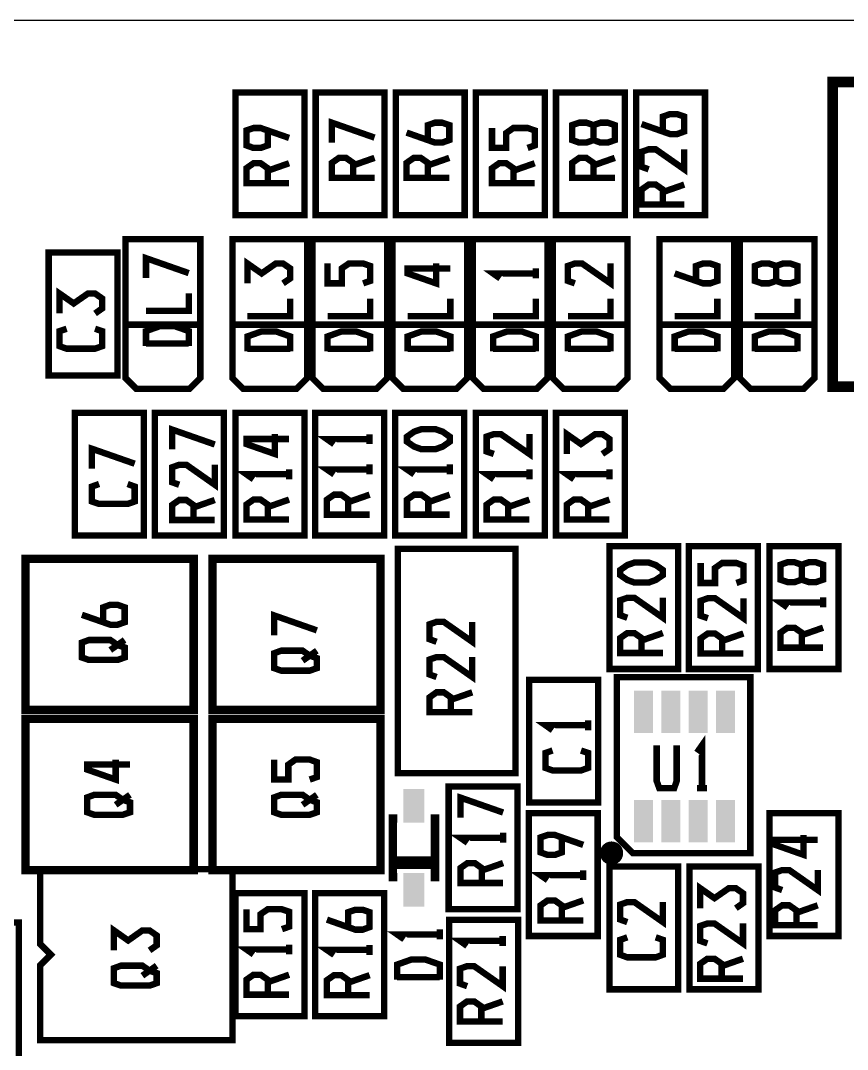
# Model space of a CAD drawing. Extents: x -20.8 to 79.2, y 1.7 to 41.7.
# Drawn here: x 40.6 to 60.27, y 17.26 to 41.74 of the extents above; entities that cross this region are included whole.
import ezdxf

# ---------------------------------------------------------------- set-up
doc = ezdxf.new("R2010")
doc.units = 0
doc.header["$MEASUREMENT"] = 0
doc.layers.get('0').update_dxf_attribs({"linetype": 'CONTINUOUS'})
doc.layers.add('22-313-0_AST', color=7, linetype='CONTINUOUS')

# ---------------------------------------------------------------- blocks, each defined once
blk = doc.blocks.new('RECTANGLE_5')
blk.add_solid([(0.25019, 0.40005), (0.25019, -0.40005), (-0.25019, 0.40005), (-0.25019, -0.40005)])
blk = doc.blocks.new('RECTANGLE_40')
blk.add_solid([(0.22479, 0.50038), (0.22479, -0.50038), (-0.22479, 0.50038), (-0.22479, -0.50038)])

msp = doc.modelspace()

# ---------------------------------------------------------------- linework, layer by layer
at = {"layer": '22-313-0_AST'}
msp.add_line((79.16695160801075, 41.73524286837579), (-20.78204839198925, 41.73524286837579), dxfattribs=at)
for points, const_width in [([(59.91883160801075, 33.02812286837578), (59.91883160801075, 40.27220286837578), (68.66151160801074, 40.27220286837578), (68.66151160801074, 33.02558286837578), (60.01789160801076, 33.02812286837578), (59.91883160801075, 33.02812286837578)], 0.254), ([(47.35345160801074, 37.10482286837578), (47.35345160801074, 40.02582286837578), (45.71515160801076, 40.02582286837578), (45.71515160801076, 37.10482286837578), (47.35345160801074, 37.10482286837578)], 0.1524), ([(49.25845160801074, 37.10482286837578), (49.25845160801074, 40.02582286837578), (47.62015160801074, 40.02582286837578), (47.62015160801074, 37.10482286837578), (49.25845160801074, 37.10482286837578)], 0.1524), ([(51.16345160801075, 37.10482286837578), (51.16345160801075, 40.02582286837578), (49.52515160801075, 40.02582286837578), (49.52515160801075, 37.10482286837578), (51.16345160801075, 37.10482286837578)], 0.1524), ([(53.06845160801075, 37.10482286837578), (53.06845160801075, 40.02582286837578), (51.43015160801075, 40.02582286837578), (51.43015160801075, 37.10482286837578), (53.06845160801075, 37.10482286837578)], 0.1524), ([(54.97345160801075, 37.10482286837578), (54.97345160801075, 40.02582286837578), (53.33515160801075, 40.02582286837578), (53.33515160801075, 37.10482286837578), (54.97345160801075, 37.10482286837578)], 0.1524), ([(56.87845160801075, 37.10482286837578), (56.87845160801075, 40.02582286837578), (55.24015160801075, 40.02582286837578), (55.24015160801075, 37.10482286837578), (56.87845160801075, 37.10482286837578)], 0.1524), ([(49.01969160801075, 38.95140286837578), (48.00369160801075, 39.30700286837578), (48.00369160801075, 38.83202286837578)], 0.1524), ([(55.87769160801075, 39.09618286837578), (55.87769160801075, 39.45178286837578), (56.04787160801075, 39.51020286837578), (56.21551160801074, 39.51020286837578), (56.38569160801076, 39.45178286837578), (56.38569160801076, 39.09618286837578), (56.21551160801074, 39.03522286837578), (56.04787160801075, 39.03522286837578), (55.36969160801075, 39.27398286837578)], 0.1524), ([(46.47969160801075, 39.12158286837578), (46.47969160801075, 38.76598286837578), (46.30951160801075, 38.70502286837579), (46.14187160801075, 38.70502286837579), (45.97169160801076, 38.76598286837578), (45.97169160801076, 39.12158286837578), (46.14187160801075, 39.18000286837578), (46.30951160801075, 39.18000286837578), (46.98769160801075, 38.94378286837578)], 0.1524), ([(50.28969160801076, 38.89298286837578), (50.28969160801076, 39.24858286837578), (50.45987160801074, 39.30700286837578), (50.62751160801075, 39.30700286837578), (50.79769160801075, 39.24858286837578), (50.79769160801075, 38.89298286837578), (50.62751160801075, 38.83202286837578), (50.45987160801074, 38.83202286837578), (49.78169160801075, 39.07078286837578)], 0.1524), ([(52.65951160801075, 38.70502286837579), (52.82969160801075, 38.76598286837578), (52.82969160801075, 39.12158286837578), (52.65951160801075, 39.18000286837578), (52.32169160801075, 39.18000286837578), (52.15151160801075, 39.06062286837578), (52.15151160801075, 38.70502286837579), (51.81369160801076, 38.70502286837579), (51.81369160801076, 39.18000286837578)], 0.1524), ([(54.22669160801075, 39.24858286837578), (54.05651160801075, 39.30700286837578), (53.88887160801075, 39.30700286837578), (53.71869160801076, 39.24858286837578), (53.71869160801076, 38.89298286837578), (53.88887160801075, 38.83202286837578), (54.05651160801075, 38.83202286837578), (54.22669160801075, 38.89298286837578), (54.22669160801075, 39.24858286837578), (54.39687160801074, 39.30700286837578), (54.56451160801075, 39.30700286837578), (54.73469160801075, 39.24858286837578), (54.73469160801075, 38.89298286837578), (54.56451160801075, 38.83202286837578), (54.39687160801074, 38.83202286837578), (54.22669160801075, 38.89298286837578)], 0.1524), ([(56.38569160801076, 38.67200286837578), (56.38569160801076, 38.19702286837578), (55.70751160801075, 38.67200286837578), (55.53987160801074, 38.67200286837578), (55.36969160801075, 38.61358286837578), (55.36969160801075, 38.25798286837578), (55.53987160801074, 38.19702286837578)], 0.1524), ([(48.51169160801075, 37.99382286837578), (48.51169160801075, 38.34942286837578), (48.34151160801075, 38.46880286837578), (48.17387160801074, 38.46880286837578), (48.00369160801075, 38.34942286837578), (48.00369160801075, 37.99382286837578), (49.01969160801075, 37.99382286837578)], 0.1524), ([(48.51169160801075, 38.29100286837578), (49.01969160801075, 38.46880286837578)], 0.1524), ([(50.28969160801076, 37.99382286837578), (50.28969160801076, 38.34942286837578), (50.11951160801075, 38.46880286837578), (49.95187160801075, 38.46880286837578), (49.78169160801075, 38.34942286837578), (49.78169160801075, 37.99382286837578), (50.79769160801075, 37.99382286837578)], 0.1524), ([(50.28969160801076, 38.29100286837578), (50.79769160801075, 38.46880286837578)], 0.1524), ([(54.22669160801075, 37.99382286837578), (54.22669160801075, 38.34942286837578), (54.05651160801075, 38.46880286837578), (53.88887160801075, 38.46880286837578), (53.71869160801076, 38.34942286837578), (53.71869160801076, 37.99382286837578), (54.73469160801075, 37.99382286837578)], 0.1524), ([(54.22669160801075, 38.29100286837578), (54.73469160801075, 38.46880286837578)], 0.1524), ([(46.47969160801075, 37.86682286837578), (46.47969160801075, 38.22242286837578), (46.30951160801075, 38.34180286837578), (46.14187160801075, 38.34180286837578), (45.97169160801076, 38.22242286837578), (45.97169160801076, 37.86682286837578), (46.98769160801075, 37.86682286837578)], 0.1524), ([(46.47969160801075, 38.16400286837578), (46.98769160801075, 38.34180286837578)], 0.1524), ([(52.32169160801075, 37.86682286837578), (52.32169160801075, 38.22242286837578), (52.15151160801075, 38.34180286837578), (51.98387160801074, 38.34180286837578), (51.81369160801076, 38.22242286837578), (51.81369160801076, 37.86682286837578), (52.82969160801075, 37.86682286837578)], 0.1524), ([(52.32169160801075, 38.16400286837578), (52.82969160801075, 38.34180286837578)], 0.1524), ([(55.87769160801075, 37.35882286837578), (55.87769160801075, 37.71442286837578), (55.70751160801075, 37.83380286837578), (55.53987160801074, 37.83380286837578), (55.36969160801075, 37.71442286837578), (55.36969160801075, 37.35882286837578), (56.38569160801076, 37.35882286837578)], 0.1524), ([(55.87769160801075, 37.65600286837578), (56.38569160801076, 37.83380286837578)], 0.1524), ([(44.62295160801075, 32.97732286837578), (43.35295160801076, 32.97732286837578), (43.09895160801075, 33.23132286837578), (43.09895160801075, 36.53332286837578), (44.87695160801074, 36.53332286837578), (44.87695160801074, 33.23132286837578), (44.62295160801075, 32.97732286837578)], 0.1524), ([(47.16295160801074, 32.97732286837578), (45.89295160801075, 32.97732286837578), (45.63895160801076, 33.23132286837578), (45.63895160801076, 36.53332286837578), (47.41695160801075, 36.53332286837578), (47.41695160801075, 33.23132286837578), (47.16295160801074, 32.97732286837578)], 0.1524), ([(49.06795160801074, 32.97732286837578), (47.79795160801075, 32.97732286837578), (47.54395160801076, 33.23132286837578), (47.54395160801076, 36.53332286837578), (49.32195160801075, 36.53332286837578), (49.32195160801075, 33.23132286837578), (49.06795160801074, 32.97732286837578)], 0.1524), ([(50.97295160801075, 32.97732286837578), (49.70295160801075, 32.97732286837578), (49.44895160801076, 33.23132286837578), (49.44895160801076, 36.53332286837578), (51.22695160801075, 36.53332286837578), (51.22695160801075, 33.23132286837578), (50.97295160801075, 32.97732286837578)], 0.1524), ([(52.87795160801075, 32.97732286837578), (51.60795160801075, 32.97732286837578), (51.35395160801076, 33.23132286837578), (51.35395160801076, 36.53332286837578), (53.13195160801075, 36.53332286837578), (53.13195160801075, 33.23132286837578), (52.87795160801075, 32.97732286837578)], 0.1524), ([(54.78295160801075, 32.97732286837578), (53.51295160801075, 32.97732286837578), (53.25895160801075, 33.23132286837578), (53.25895160801075, 36.53332286837578), (55.03695160801075, 36.53332286837578), (55.03695160801075, 33.23132286837578), (54.78295160801075, 32.97732286837578)], 0.1524), ([(57.32295160801075, 32.97732286837578), (56.05295160801074, 32.97732286837578), (55.79895160801075, 33.23132286837578), (55.79895160801075, 36.53332286837578), (57.57695160801075, 36.53332286837578), (57.57695160801075, 33.23132286837578), (57.32295160801075, 32.97732286837578)], 0.1524), ([(59.22795160801076, 32.97732286837578), (57.95795160801075, 32.97732286837578), (57.70395160801075, 33.23132286837578), (57.70395160801075, 36.53332286837578), (59.48195160801075, 36.53332286837578), (59.48195160801075, 33.23132286837578), (59.22795160801076, 32.97732286837578)], 0.1524), ([(42.90845160801075, 33.29482286837578), (42.90845160801075, 36.21582286837578), (41.27015160801075, 36.21582286837578), (41.27015160801075, 33.29482286837578), (42.90845160801075, 33.29482286837578)], 0.1524), ([(44.60009160801076, 35.72814286837578), (43.58409160801075, 36.08374286837579), (43.58409160801075, 35.61130286837578)], 0.1524), ([(46.84291160801075, 35.48430286837578), (47.01309160801075, 35.60114286837578), (47.01309160801075, 35.83990286837578), (46.84291160801075, 35.95674286837578), (46.67273160801075, 35.95674286837578), (46.33491160801074, 35.72052286837578), (45.99709160801075, 35.95674286837578), (45.99709160801075, 35.48430286837578)], 0.1524), ([(48.74791160801075, 35.48430286837578), (48.91809160801076, 35.54272286837578), (48.91809160801076, 35.89832286837579), (48.74791160801075, 35.95674286837578), (48.41009160801076, 35.95674286837578), (48.23991160801074, 35.83990286837578), (48.23991160801074, 35.48430286837578), (47.90209160801075, 35.48430286837578), (47.90209160801075, 35.95674286837578)], 0.1524), ([(50.48273160801075, 35.95674286837578), (50.48273160801075, 35.48430286837578), (49.80709160801075, 35.72052286837578), (49.80709160801075, 35.83990286837578), (50.82309160801076, 35.83990286837578)], 0.1524), ([(54.63309160801076, 35.95674286837578), (54.63309160801076, 35.48430286837578), (53.95491160801075, 35.95674286837578), (53.78473160801076, 35.95674286837578), (53.61709160801075, 35.89832286837579), (53.61709160801075, 35.54272286837578), (53.78473160801076, 35.48430286837578)], 0.1524), ([(56.66509160801075, 35.54272286837578), (56.66509160801075, 35.89832286837579), (56.83273160801076, 35.95674286837578), (57.00291160801075, 35.95674286837578), (57.17309160801075, 35.89832286837579), (57.17309160801075, 35.54272286837578), (57.00291160801075, 35.48430286837578), (56.83273160801076, 35.48430286837578), (56.15709160801076, 35.72052286837578)], 0.1524), ([(58.57009160801076, 35.89832286837579), (58.39991160801075, 35.95674286837578), (58.22973160801075, 35.95674286837578), (58.06209160801075, 35.89832286837579), (58.06209160801075, 35.54272286837578), (58.22973160801075, 35.48430286837578), (58.39991160801075, 35.48430286837578), (58.57009160801076, 35.54272286837578), (58.57009160801076, 35.89832286837579), (58.73773160801076, 35.95674286837578), (58.90791160801075, 35.95674286837578), (59.07809160801075, 35.89832286837579), (59.07809160801075, 35.54272286837578), (58.90791160801075, 35.48430286837578), (58.73773160801076, 35.48430286837578), (58.57009160801076, 35.54272286837578)], 0.1524), ([(52.85509160801075, 35.72052286837578), (51.83909160801075, 35.72052286837578), (52.00673160801075, 35.60114286837578)], 0.1524), ([(52.85509160801075, 35.83990286837578), (52.85509160801075, 35.60114286837578)], 0.1524), ([(42.37251160801075, 34.76802286837578), (42.54269160801076, 34.88740286837578), (42.54269160801076, 35.12362286837578), (42.37251160801075, 35.24300286837578), (42.20487160801075, 35.24300286837578), (41.86451160801075, 35.00678286837578), (41.52669160801075, 35.24300286837578), (41.52669160801075, 34.76802286837578)], 0.1524), ([(44.60009160801076, 35.24554286837579), (44.60009160801076, 34.83152286837579), (43.58409160801075, 34.83152286837579)], 0.1524), ([(47.01309160801075, 35.11854286837578), (47.01309160801075, 34.70452286837578), (45.99709160801075, 34.70452286837578)], 0.1524), ([(48.91809160801076, 35.11854286837578), (48.91809160801076, 34.70452286837578), (47.90209160801075, 34.70452286837578)], 0.1524), ([(50.82309160801076, 35.11854286837578), (50.82309160801076, 34.70452286837578), (49.80709160801075, 34.70452286837578)], 0.1524), ([(52.85509160801075, 35.11854286837578), (52.85509160801075, 34.70452286837578), (51.83909160801075, 34.70452286837578)], 0.1524), ([(54.63309160801076, 35.11854286837578), (54.63309160801076, 34.70452286837578), (53.61709160801075, 34.70452286837578)], 0.1524), ([(57.17309160801075, 35.11854286837578), (57.17309160801075, 34.70452286837578), (56.15709160801076, 34.70452286837578)], 0.1524), ([(59.07809160801075, 35.11854286837578), (59.07809160801075, 34.70452286837578), (58.06209160801075, 34.70452286837578)], 0.1524), ([(44.87695160801074, 34.50132286837578), (43.09895160801075, 34.50132286837578)], 0.1524), ([(44.60009160801076, 33.99332286837578), (44.60009160801076, 34.34892286837578), (44.25973160801075, 34.46830286837578), (43.92191160801075, 34.46830286837578), (43.58409160801075, 34.34892286837578), (43.58409160801075, 33.99332286837578)], 0.1524), ([(47.41695160801075, 34.50132286837578), (45.63895160801076, 34.50132286837578)], 0.1524), ([(49.32195160801075, 34.50132286837578), (47.54395160801076, 34.50132286837578)], 0.1524), ([(51.22695160801075, 34.50132286837578), (49.44895160801076, 34.50132286837578)], 0.1524), ([(53.13195160801075, 34.50132286837578), (51.35395160801076, 34.50132286837578)], 0.1524), ([(55.03695160801075, 34.50132286837578), (53.25895160801075, 34.50132286837578)], 0.1524), ([(57.57695160801075, 34.50132286837578), (55.79895160801075, 34.50132286837578)], 0.1524), ([(59.48195160801075, 34.50132286837578), (57.70395160801075, 34.50132286837578)], 0.1524), ([(42.37251160801075, 34.40480286837578), (42.54269160801076, 34.34638286837578), (42.54269160801076, 33.99078286837578), (42.37251160801075, 33.92982286837578), (41.69687160801075, 33.92982286837578), (41.52669160801075, 33.99078286837578), (41.52669160801075, 34.34638286837578), (41.69687160801075, 34.40480286837578)], 0.1524), ([(47.01309160801075, 33.86632286837578), (47.01309160801075, 34.22192286837578), (46.67273160801075, 34.34130286837578), (46.33491160801074, 34.34130286837578), (45.99709160801075, 34.22192286837578), (45.99709160801075, 33.86632286837578)], 0.1524), ([(48.91809160801076, 33.86632286837578), (48.91809160801076, 34.22192286837578), (48.57773160801075, 34.34130286837578), (48.23991160801074, 34.34130286837578), (47.90209160801075, 34.22192286837578), (47.90209160801075, 33.86632286837578)], 0.1524), ([(50.82309160801076, 33.86632286837578), (50.82309160801076, 34.22192286837578), (50.48273160801075, 34.34130286837578), (50.14491160801074, 34.34130286837578), (49.80709160801075, 34.22192286837578), (49.80709160801075, 33.86632286837578)], 0.1524), ([(52.85509160801075, 33.86632286837578), (52.85509160801075, 34.22192286837578), (52.51473160801075, 34.34130286837578), (52.17691160801076, 34.34130286837578), (51.83909160801075, 34.22192286837578), (51.83909160801075, 33.86632286837578)], 0.1524), ([(54.63309160801076, 33.86632286837578), (54.63309160801076, 34.22192286837578), (54.29273160801075, 34.34130286837578), (53.95491160801075, 34.34130286837578), (53.61709160801075, 34.22192286837578), (53.61709160801075, 33.86632286837578)], 0.1524), ([(57.17309160801075, 33.86632286837578), (57.17309160801075, 34.22192286837578), (56.83273160801076, 34.34130286837578), (56.49491160801075, 34.34130286837578), (56.15709160801076, 34.22192286837578), (56.15709160801076, 33.86632286837578)], 0.1524), ([(59.07809160801075, 33.86632286837578), (59.07809160801075, 34.22192286837578), (58.73773160801076, 34.34130286837578), (58.39991160801075, 34.34130286837578), (58.06209160801075, 34.22192286837578), (58.06209160801075, 33.86632286837578)], 0.1524), ([(44.60009160801076, 34.05174286837578), (43.58409160801075, 34.05174286837578)], 0.1524), ([(47.01309160801075, 33.92474286837578), (45.99709160801075, 33.92474286837578)], 0.1524), ([(48.91809160801076, 33.92474286837578), (47.90209160801075, 33.92474286837578)], 0.1524), ([(50.82309160801076, 33.92474286837578), (49.80709160801075, 33.92474286837578)], 0.1524), ([(52.85509160801075, 33.92474286837578), (51.83909160801075, 33.92474286837578)], 0.1524), ([(54.63309160801076, 33.92474286837578), (53.61709160801075, 33.92474286837578)], 0.1524), ([(57.17309160801075, 33.92474286837578), (56.15709160801076, 33.92474286837578)], 0.1524), ([(59.07809160801075, 33.92474286837578), (58.06209160801075, 33.92474286837578)], 0.1524), ([(41.89245160801075, 32.40582286837578), (41.89245160801075, 29.48482286837578), (43.53075160801075, 29.48482286837578), (43.53075160801075, 32.40582286837578), (41.89245160801075, 32.40582286837578)], 0.1524), ([(43.79745160801075, 32.40582286837578), (43.79745160801075, 29.48482286837578), (45.43575160801075, 29.48482286837578), (45.43575160801075, 32.40582286837578), (43.79745160801075, 32.40582286837578)], 0.1524), ([(47.35345160801074, 29.48482286837578), (47.35345160801074, 32.40582286837578), (45.71515160801076, 32.40582286837578), (45.71515160801076, 29.48482286837578), (47.35345160801074, 29.48482286837578)], 0.1524), ([(47.60745160801075, 32.40582286837578), (47.60745160801075, 29.48482286837578), (49.24575160801075, 29.48482286837578), (49.24575160801075, 32.40582286837578), (47.60745160801075, 32.40582286837578)], 0.1524), ([(49.51245160801075, 32.40582286837578), (49.51245160801075, 29.48482286837578), (51.15075160801075, 29.48482286837578), (51.15075160801075, 32.40582286837578), (49.51245160801075, 32.40582286837578)], 0.1524), ([(53.06845160801075, 29.48482286837578), (53.06845160801075, 32.40582286837578), (51.43015160801075, 32.40582286837578), (51.43015160801075, 29.48482286837578), (53.06845160801075, 29.48482286837578)], 0.1524), ([(54.97345160801075, 29.48482286837578), (54.97345160801075, 32.40582286837578), (53.33515160801075, 32.40582286837578), (53.33515160801075, 29.48482286837578), (54.97345160801075, 29.48482286837578)], 0.1524), ([(45.21985160801076, 31.65144286837578), (44.20385160801075, 32.00704286837578), (44.20385160801075, 31.53206286837579)], 0.1524), ([(50.80785160801075, 31.71748286837578), (50.64021160801074, 31.60064286837578), (50.47003160801076, 31.53968286837578), (50.13221160801075, 31.53968286837578), (49.96203160801076, 31.60064286837578), (49.79185160801075, 31.71748286837578), (49.79185160801075, 31.83686286837579), (49.96203160801076, 31.95624286837578), (50.13221160801075, 32.01466286837578), (50.47003160801076, 32.01466286837578), (50.64021160801074, 31.95624286837578), (50.80785160801075, 31.83686286837579), (50.80785160801075, 31.71748286837578)], 0.1524), ([(46.64987160801074, 31.89782286837578), (46.64987160801074, 31.42538286837578), (45.97169160801076, 31.66160286837578), (45.97169160801076, 31.78098286837578), (46.98769160801075, 31.78098286837578)], 0.1524), ([(48.90285160801075, 31.77844286837578), (47.88685160801074, 31.77844286837578), (48.05703160801076, 31.65906286837578)], 0.1524), ([(48.90285160801075, 31.89528286837578), (48.90285160801075, 31.65906286837578)], 0.1524), ([(52.70269160801075, 31.89782286837578), (52.70269160801075, 31.42538286837578), (52.02451160801076, 31.89782286837578), (51.85687160801075, 31.89782286837578), (51.68669160801075, 31.83940286837578), (51.68669160801075, 31.48380286837578), (51.85687160801075, 31.42538286837578)], 0.1524), ([(54.43751160801075, 31.42538286837578), (54.60769160801075, 31.54222286837578), (54.60769160801075, 31.78098286837578), (54.43751160801075, 31.89782286837578), (54.26987160801075, 31.89782286837578), (53.92951160801074, 31.66160286837578), (53.59169160801075, 31.89782286837578), (53.59169160801075, 31.42538286837578)], 0.1524), ([(43.31485160801076, 31.19424286837578), (42.29885160801075, 31.54984286837578), (42.29885160801075, 31.07486286837579)], 0.1524), ([(45.21985160801076, 31.16884286837578), (45.21985160801076, 30.69386286837578), (44.54421160801074, 31.16884286837578), (44.37403160801075, 31.16884286837578), (44.20385160801075, 31.10788286837578), (44.20385160801075, 30.75228286837578), (44.37403160801075, 30.69386286837578)], 0.1524), ([(46.98769160801075, 31.05962286837578), (46.98769160801075, 30.82340286837578)], 0.1524), ([(48.90285160801075, 31.05708286837578), (47.88685160801074, 31.05708286837578), (48.05703160801076, 30.94024286837578)], 0.1524), ([(48.90285160801075, 31.17646286837578), (48.90285160801075, 30.94024286837578)], 0.1524), ([(50.80785160801075, 31.05708286837578), (49.79185160801075, 31.05708286837578), (49.96203160801076, 30.94024286837578)], 0.1524), ([(50.80785160801075, 31.17646286837578), (50.80785160801075, 30.94024286837578)], 0.1524), ([(52.70269160801075, 31.05962286837578), (52.70269160801075, 30.82340286837578)], 0.1524), ([(54.60769160801075, 31.05962286837578), (54.60769160801075, 30.82340286837578)], 0.1524), ([(46.98769160801075, 30.94278286837578), (45.97169160801076, 30.94278286837578), (46.14187160801075, 30.82340286837578)], 0.1524), ([(52.70269160801075, 30.94278286837578), (51.68669160801075, 30.94278286837578), (51.85687160801075, 30.82340286837578)], 0.1524), ([(54.60769160801075, 30.94278286837578), (53.59169160801075, 30.94278286837578), (53.76187160801075, 30.82340286837578)], 0.1524), ([(43.14721160801075, 30.71164286837578), (43.31485160801076, 30.65068286837578), (43.31485160801076, 30.29508286837578), (43.14721160801075, 30.23666286837578), (42.46903160801075, 30.23666286837578), (42.29885160801075, 30.29508286837578), (42.29885160801075, 30.65068286837578), (42.46903160801075, 30.71164286837578)], 0.1524), ([(44.71185160801075, 29.85566286837578), (44.71185160801075, 30.21126286837578), (44.54421160801074, 30.33064286837578), (44.37403160801075, 30.33064286837578), (44.20385160801075, 30.21126286837578), (44.20385160801075, 29.85566286837578), (45.21985160801076, 29.85566286837578)], 0.1524), ([(44.71185160801075, 30.15284286837578), (45.21985160801076, 30.33064286837578)], 0.1524), ([(46.47969160801075, 29.86582286837578), (46.47969160801075, 30.22142286837578), (46.30951160801075, 30.34080286837578), (46.14187160801075, 30.34080286837578), (45.97169160801076, 30.22142286837578), (45.97169160801076, 29.86582286837578), (46.98769160801075, 29.86582286837578)], 0.1524), ([(46.47969160801075, 30.16300286837578), (46.98769160801075, 30.34080286837578)], 0.1524), ([(48.39485160801075, 29.98266286837578), (48.39485160801075, 30.33826286837579), (48.22721160801075, 30.45764286837578), (48.05703160801076, 30.45764286837578), (47.88685160801074, 30.33826286837579), (47.88685160801074, 29.98266286837578), (48.90285160801075, 29.98266286837578)], 0.1524), ([(48.39485160801075, 30.27984286837578), (48.90285160801075, 30.45764286837578)], 0.1524), ([(50.29985160801075, 29.98266286837578), (50.29985160801075, 30.33826286837579), (50.13221160801075, 30.45764286837578), (49.96203160801076, 30.45764286837578), (49.79185160801075, 30.33826286837579), (49.79185160801075, 29.98266286837578), (50.80785160801075, 29.98266286837578)], 0.1524), ([(50.29985160801075, 30.27984286837578), (50.80785160801075, 30.45764286837578)], 0.1524), ([(52.19469160801076, 29.86582286837578), (52.19469160801076, 30.22142286837578), (52.02451160801076, 30.34080286837578), (51.85687160801075, 30.34080286837578), (51.68669160801075, 30.22142286837578), (51.68669160801075, 29.86582286837578), (52.70269160801075, 29.86582286837578)], 0.1524), ([(52.19469160801076, 30.16300286837578), (52.70269160801075, 30.34080286837578)], 0.1524), ([(54.09969160801076, 29.86582286837578), (54.09969160801076, 30.22142286837578), (53.92951160801074, 30.34080286837578), (53.76187160801075, 30.34080286837578), (53.59169160801075, 30.22142286837578), (53.59169160801075, 29.86582286837578), (54.60769160801075, 29.86582286837578)], 0.1524), ([(54.09969160801076, 30.16300286837578), (54.60769160801075, 30.34080286837578)], 0.1524), ([(49.57595160801075, 29.16732286837578), (49.57595160801075, 23.83332286837578), (52.36995160801075, 23.83332286837578), (52.36995160801075, 29.16732286837578), (49.57595160801075, 29.16732286837578)], 0.1524), ([(56.24345160801074, 26.30982286837578), (56.24345160801074, 29.23082286837578), (54.60515160801076, 29.23082286837578), (54.60515160801076, 26.30982286837578), (56.24345160801074, 26.30982286837578)], 0.1524), ([(56.49745160801075, 29.23082286837578), (56.49745160801075, 26.30982286837578), (58.13575160801075, 26.30982286837578), (58.13575160801075, 29.23082286837578), (56.49745160801075, 29.23082286837578)], 0.1524), ([(60.05345160801075, 26.30982286837578), (60.05345160801075, 29.23082286837578), (58.41515160801075, 29.23082286837578), (58.41515160801075, 26.30982286837578), (60.05345160801075, 26.30982286837578)], 0.1524), ([(44.71693160801075, 25.33700286837578), (40.71897160801075, 25.33700286837578), (40.71897160801075, 28.93364286837578), (44.71693160801075, 28.93364286837578), (44.71693160801075, 25.33700286837578)], 0.20066), ([(49.16193160801076, 25.33700286837578), (45.16397160801074, 25.33700286837578), (45.16397160801074, 28.93364286837578), (49.16193160801076, 28.93364286837578), (49.16193160801076, 25.33700286837578)], 0.20066), ([(55.87769160801075, 28.54502286837578), (55.70751160801075, 28.42818286837578), (55.53987160801074, 28.36722286837578), (55.19951160801075, 28.36722286837578), (55.03187160801075, 28.42818286837578), (54.86169160801076, 28.54502286837578), (54.86169160801076, 28.66440286837578), (55.03187160801075, 28.78378286837578), (55.19951160801075, 28.84220286837578), (55.53987160801074, 28.84220286837578), (55.70751160801075, 28.78378286837578), (55.87769160801075, 28.66440286837578), (55.87769160801075, 28.54502286837578)], 0.1524), ([(57.62521160801074, 28.35706286837578), (57.79285160801075, 28.41548286837578), (57.79285160801075, 28.77108286837578), (57.62521160801074, 28.83204286837578), (57.28485160801075, 28.83204286837578), (57.11721160801075, 28.71266286837578), (57.11721160801075, 28.35706286837578), (56.77685160801074, 28.35706286837578), (56.77685160801074, 28.83204286837578)], 0.1524), ([(59.17969160801076, 28.79140286837578), (59.00951160801075, 28.84982286837578), (58.84187160801075, 28.84982286837578), (58.67169160801075, 28.79140286837578), (58.67169160801075, 28.43580286837578), (58.84187160801075, 28.37738286837578), (59.00951160801075, 28.37738286837578), (59.17969160801076, 28.43580286837578), (59.17969160801076, 28.79140286837578), (59.34987160801074, 28.84982286837578), (59.51751160801075, 28.84982286837578), (59.68769160801075, 28.79140286837578), (59.68769160801075, 28.43580286837578), (59.51751160801075, 28.37738286837578), (59.34987160801074, 28.37738286837578), (59.17969160801076, 28.43580286837578)], 0.1524), ([(42.56809160801075, 27.42234286837578), (42.56809160801075, 27.77794286837578), (42.73573160801075, 27.83890286837578), (42.90591160801075, 27.83890286837578), (43.07609160801075, 27.77794286837578), (43.07609160801075, 27.42234286837578), (42.90591160801075, 27.36392286837578), (42.73573160801075, 27.36392286837578), (42.06009160801075, 27.60014286837578)], 0.1524), ([(55.87769160801075, 28.00400286837578), (55.87769160801075, 27.52902286837578), (55.19951160801075, 28.00400286837578), (55.03187160801075, 28.00400286837578), (54.86169160801076, 27.94558286837578), (54.86169160801076, 27.58998286837578), (55.03187160801075, 27.52902286837578)], 0.1524), ([(57.79285160801075, 27.99384286837578), (57.79285160801075, 27.51886286837578), (57.11721160801075, 27.99384286837578), (56.94703160801076, 27.99384286837578), (56.77685160801074, 27.93288286837578), (56.77685160801074, 27.57728286837578), (56.94703160801076, 27.51886286837578)], 0.1524), ([(59.68769160801075, 27.89478286837578), (58.67169160801075, 27.89478286837578), (58.84187160801075, 27.77540286837578)], 0.1524), ([(59.68769160801075, 28.01162286837578), (59.68769160801075, 27.77540286837578)], 0.1524), ([(47.64809160801076, 27.22930286837578), (46.63209160801075, 27.58490286837578), (46.63209160801075, 27.10992286837578)], 0.1524), ([(51.34379160801075, 27.43250286837578), (51.34379160801075, 26.95752286837578), (50.66561160801075, 27.43250286837578), (50.49543160801076, 27.43250286837578), (50.32779160801076, 27.37408286837578), (50.32779160801076, 27.01848286837578), (50.49543160801076, 26.95752286837578)], 0.1524), ([(55.36969160801075, 26.69082286837578), (55.36969160801075, 27.04642286837578), (55.19951160801075, 27.16580286837578), (55.03187160801075, 27.16580286837578), (54.86169160801076, 27.04642286837578), (54.86169160801076, 26.69082286837578), (55.87769160801075, 26.69082286837578)], 0.1524), ([(55.36969160801075, 26.98800286837578), (55.87769160801075, 27.16580286837578)], 0.1524), ([(57.28485160801075, 26.68066286837578), (57.28485160801075, 27.03626286837578), (57.11721160801075, 27.15564286837578), (56.94703160801076, 27.15564286837578), (56.77685160801074, 27.03626286837578), (56.77685160801074, 26.68066286837578), (57.79285160801075, 26.68066286837578)], 0.1524), ([(57.28485160801075, 26.97784286837578), (57.79285160801075, 27.15564286837578)], 0.1524), ([(59.17969160801076, 26.81782286837578), (59.17969160801076, 27.17342286837578), (59.00951160801075, 27.29280286837578), (58.84187160801075, 27.29280286837578), (58.67169160801075, 27.17342286837578), (58.67169160801075, 26.81782286837578), (59.68769160801075, 26.81782286837578)], 0.1524), ([(59.17969160801076, 27.11500286837578), (59.68769160801075, 27.29280286837578)], 0.1524), ([(42.90591160801075, 26.52572286837578), (43.07609160801075, 26.58414286837578), (43.07609160801075, 26.82290286837578), (42.90591160801075, 26.88132286837578), (42.73573160801075, 27.00070286837578), (42.22773160801076, 27.00070286837578), (42.06009160801075, 26.93974286837578), (42.06009160801075, 26.58414286837578), (42.22773160801076, 26.52572286837578), (42.90591160801075, 26.52572286837578)], 0.1524), ([(42.73573160801075, 26.76194286837578), (43.07609160801075, 27.00070286837578)], 0.1524), ([(47.47791160801074, 26.27172286837578), (47.64809160801076, 26.33014286837578), (47.64809160801076, 26.56890286837578), (47.47791160801074, 26.62732286837578), (47.30773160801076, 26.74670286837578), (46.79973160801076, 26.74670286837578), (46.63209160801075, 26.68574286837578), (46.63209160801075, 26.33014286837578), (46.79973160801076, 26.27172286837578), (47.47791160801074, 26.27172286837578)], 0.1524), ([(47.30773160801076, 26.50794286837578), (47.64809160801076, 26.74670286837578)], 0.1524), ([(51.34379160801075, 26.59430286837578), (51.34379160801075, 26.11932286837578), (50.66561160801075, 26.59430286837578), (50.49543160801076, 26.59430286837578), (50.32779160801076, 26.53588286837578), (50.32779160801076, 26.18028286837578), (50.49543160801076, 26.11932286837578)], 0.1524), ([(55.16395160801075, 21.92832286837578), (57.95795160801075, 21.92832286837578), (57.95795160801075, 26.11932286837578), (54.78295160801075, 26.11932286837578), (54.78295160801075, 22.30932286837578), (55.16395160801075, 21.92832286837578)], 0.1524), ([(54.33845160801076, 23.13482286837578), (54.33845160801076, 26.05582286837578), (52.70015160801076, 26.05582286837578), (52.70015160801076, 23.13482286837578), (54.33845160801076, 23.13482286837578)], 0.1524), ([(50.83579160801075, 25.28112286837578), (50.83579160801075, 25.63672286837578), (50.66561160801075, 25.75610286837578), (50.49543160801076, 25.75610286837578), (50.32779160801076, 25.63672286837578), (50.32779160801076, 25.28112286837578), (51.34379160801075, 25.28112286837578)], 0.1524), ([(50.83579160801075, 25.57830286837578), (51.34379160801075, 25.75610286837578)], 0.1524), ([(44.71693160801075, 21.52700286837578), (40.71897160801075, 21.52700286837578), (40.71897160801075, 25.12364286837578), (44.71693160801075, 25.12364286837578), (44.71693160801075, 21.52700286837578)], 0.20066), ([(49.16193160801076, 21.52700286837578), (45.16397160801074, 21.52700286837578), (45.16397160801074, 25.12364286837578), (49.16193160801076, 25.12364286837578), (49.16193160801076, 21.52700286837578)], 0.20066), ([(54.09969160801076, 24.97378286837578), (53.08369160801075, 24.97378286837578), (53.25387160801074, 24.85440286837578)], 0.1524), ([(54.09969160801076, 25.09062286837578), (54.09969160801076, 24.85440286837578)], 0.1524), ([(56.80733160801076, 23.47772286837578), (56.80733160801076, 24.49372286837578), (56.68795160801075, 24.32354286837578)], 0.1524), ([(56.20535160801074, 24.49372286837578), (56.20535160801074, 23.64536286837578), (56.14693160801076, 23.47772286837578), (55.79133160801075, 23.47772286837578), (55.73037160801074, 23.64536286837578), (55.73037160801074, 24.49372286837578)], 0.1524), ([(42.86273160801075, 24.15590286837578), (42.86273160801075, 23.68092286837578), (42.18709160801075, 23.91714286837578), (42.18709160801075, 24.03652286837578), (43.20309160801075, 24.03652286837578)], 0.1524), ([(47.47791160801074, 23.68092286837578), (47.64809160801076, 23.73934286837578), (47.64809160801076, 24.09494286837578), (47.47791160801074, 24.15590286837578), (47.14009160801075, 24.15590286837578), (46.96991160801075, 24.03652286837578), (46.96991160801075, 23.68092286837578), (46.63209160801075, 23.68092286837578), (46.63209160801075, 24.15590286837578)], 0.1524), ([(53.92951160801074, 24.37180286837578), (54.09969160801076, 24.31338286837578), (54.09969160801076, 23.95778286837578), (53.92951160801074, 23.89682286837578), (53.25387160801074, 23.89682286837578), (53.08369160801075, 23.95778286837578), (53.08369160801075, 24.31338286837578), (53.25387160801074, 24.37180286837578)], 0.1524), ([(50.78245160801075, 23.51582286837578), (50.78245160801075, 20.59482286837578), (52.42075160801075, 20.59482286837578), (52.42075160801075, 23.51582286837578), (50.78245160801075, 23.51582286837578)], 0.1524), ([(56.92417160801075, 23.47772286837578), (56.68795160801075, 23.47772286837578)], 0.1524), ([(43.03291160801075, 22.84272286837578), (43.20309160801075, 22.90114286837578), (43.20309160801075, 23.13990286837578), (43.03291160801075, 23.19832286837578), (42.86273160801075, 23.31770286837578), (42.35473160801075, 23.31770286837578), (42.18709160801075, 23.25674286837578), (42.18709160801075, 22.90114286837578), (42.35473160801075, 22.84272286837578), (43.03291160801075, 22.84272286837578)], 0.1524), ([(42.86273160801075, 23.07894286837578), (43.20309160801075, 23.31770286837578)], 0.1524), ([(47.47791160801074, 22.84272286837578), (47.64809160801076, 22.90114286837578), (47.64809160801076, 23.13990286837578), (47.47791160801074, 23.19832286837578), (47.30773160801076, 23.31770286837578), (46.79973160801076, 23.31770286837578), (46.63209160801075, 23.25674286837578), (46.63209160801075, 22.90114286837578), (46.79973160801076, 22.84272286837578), (47.47791160801074, 22.84272286837578)], 0.1524), ([(47.30773160801076, 23.07894286837578), (47.64809160801076, 23.31770286837578)], 0.1524), ([(52.07785160801075, 22.89606286837578), (51.06185160801076, 23.25166286837578), (51.06185160801076, 22.77668286837578)], 0.1524), ([(49.55817160801075, 21.35682286837578), (49.45657160801075, 21.35682286837578), (49.45657160801075, 22.75382286837578), (49.55817160801075, 22.75382286837578)], 0.20066), ([(50.35573160801076, 22.75382286837578), (50.45733160801076, 22.75382286837578), (50.45733160801076, 21.35682286837578), (50.35573160801076, 21.35682286837578)], 0.20066), ([(52.68745160801075, 22.88082286837578), (52.68745160801075, 19.95982286837578), (54.32575160801075, 19.95982286837578), (54.32575160801075, 22.88082286837578), (52.68745160801075, 22.88082286837578)], 0.1524), ([(60.05345160801075, 19.95982286837578), (60.05345160801075, 22.88082286837578), (58.41515160801075, 22.88082286837578), (58.41515160801075, 19.95982286837578), (60.05345160801075, 19.95982286837578)], 0.1524), ([(52.07785160801075, 22.29408286837578), (51.06185160801076, 22.29408286837578), (51.23203160801076, 22.17724286837578)], 0.1524), ([(52.07785160801075, 22.41346286837578), (52.07785160801075, 22.17724286837578)], 0.1524), ([(53.47485160801075, 22.30424286837578), (53.47485160801075, 21.94864286837578), (53.30721160801075, 21.88768286837578), (53.13703160801076, 21.88768286837578), (52.96685160801076, 21.94864286837578), (52.96685160801076, 22.30424286837578), (53.13703160801076, 22.36266286837578), (53.30721160801075, 22.36266286837578), (53.98285160801075, 22.12644286837578)], 0.1524), ([(59.22287160801075, 22.36520286837578), (59.22287160801075, 21.89022286837578), (58.54469160801075, 22.12898286837578), (58.54469160801075, 22.24582286837578), (59.56069160801076, 22.24582286837578)], 0.1524), ([(54.85153160801076, 21.96896286837578), (54.46037160801075, 21.96896286837578)], 0.1524), ([(54.55689160801076, 22.10358286837578), (54.55689160801076, 21.75560286837578)], 0.1524), ([(54.74993160801075, 22.10612286837578), (54.56197160801075, 22.10612286837578)], 0.1524), ([(54.69405160801075, 22.12644286837578), (54.69405160801075, 21.73528286837578)], 0.1524), ([(54.83121160801075, 22.02484286837578), (54.83121160801075, 21.83688286837578)], 0.1524), ([(49.45657160801075, 21.65654286837578), (49.45657160801075, 21.75560286837578), (50.45733160801076, 21.75560286837578), (50.45733160801076, 21.65654286837578), (49.45657160801075, 21.65654286837578)], 0.20066), ([(54.82867160801075, 21.83180286837578), (54.48069160801076, 21.83180286837578)], 0.1524), ([(45.63895160801076, 17.48332286837578), (41.06695160801075, 17.48332286837578), (41.06695160801075, 19.26132286837578), (41.32095160801075, 19.51532286837578), (41.06695160801075, 19.76932286837578), (41.06695160801075, 21.54732286837578), (45.63895160801076, 21.54732286837578), (45.63895160801076, 17.48332286837578)], 0.1524), ([(51.56985160801075, 21.21966286837578), (51.56985160801075, 21.57526286837578), (51.40221160801075, 21.69464286837578), (51.23203160801076, 21.69464286837578), (51.06185160801076, 21.57526286837578), (51.06185160801076, 21.21966286837578), (52.07785160801075, 21.21966286837578)], 0.1524), ([(51.56985160801075, 21.51684286837578), (52.07785160801075, 21.69464286837578)], 0.1524), ([(53.98285160801075, 21.52446286837578), (53.98285160801075, 21.28824286837578)], 0.1524), ([(56.24345160801074, 18.68982286837578), (56.24345160801074, 21.61082286837578), (54.60515160801076, 21.61082286837578), (54.60515160801076, 18.68982286837578), (56.24345160801074, 18.68982286837578)], 0.1524), ([(58.14845160801075, 18.68982286837578), (58.14845160801075, 21.61082286837578), (56.51015160801074, 21.61082286837578), (56.51015160801074, 18.68982286837578), (58.14845160801075, 18.68982286837578)], 0.1524), ([(59.56069160801076, 21.52700286837578), (59.56069160801076, 21.05202286837578), (58.88251160801074, 21.52700286837578), (58.71487160801074, 21.52700286837578), (58.54469160801075, 21.46858286837578), (58.54469160801075, 21.11298286837578), (58.71487160801074, 21.05202286837578)], 0.1524), ([(53.98285160801075, 21.40508286837578), (52.96685160801076, 21.40508286837578), (53.13703160801076, 21.28824286837578)], 0.1524), ([(47.35345160801074, 18.05482286837578), (47.35345160801074, 20.97582286837578), (45.71515160801076, 20.97582286837578), (45.71515160801076, 18.05482286837578), (47.35345160801074, 18.05482286837578)], 0.1524), ([(47.60745160801075, 20.97582286837578), (47.60745160801075, 18.05482286837578), (49.24575160801075, 18.05482286837578), (49.24575160801075, 20.97582286837578), (47.60745160801075, 20.97582286837578)], 0.1524), ([(57.61251160801075, 20.62022286837578), (57.78269160801075, 20.73960286837578), (57.78269160801075, 20.97582286837578), (57.61251160801075, 21.09520286837578), (57.44487160801074, 21.09520286837578), (57.10451160801075, 20.85898286837578), (56.76669160801076, 21.09520286837578), (56.76669160801076, 20.62022286837578)], 0.1524), ([(53.47485160801075, 20.33066286837578), (53.47485160801075, 20.68626286837578), (53.30721160801075, 20.80564286837578), (53.13703160801076, 20.80564286837578), (52.96685160801076, 20.68626286837578), (52.96685160801076, 20.33066286837578), (53.98285160801075, 20.33066286837578)], 0.1524), ([(53.47485160801075, 20.62784286837578), (53.98285160801075, 20.80564286837578)], 0.1524), ([(55.87769160801075, 20.76500286837578), (55.87769160801075, 20.29002286837578), (55.19951160801075, 20.76500286837578), (55.03187160801075, 20.76500286837578), (54.86169160801076, 20.70658286837578), (54.86169160801076, 20.35098286837578), (55.03187160801075, 20.29002286837578)], 0.1524), ([(46.81751160801075, 20.12238286837578), (46.98769160801075, 20.18080286837578), (46.98769160801075, 20.53640286837578), (46.81751160801075, 20.59482286837578), (46.47969160801075, 20.59482286837578), (46.30951160801075, 20.47798286837578), (46.30951160801075, 20.12238286837578), (45.97169160801076, 20.12238286837578), (45.97169160801076, 20.59482286837578)], 0.1524), ([(48.39485160801075, 20.17064286837578), (48.39485160801075, 20.52624286837578), (48.56503160801076, 20.58466286837578), (48.73521160801074, 20.58466286837578), (48.90285160801075, 20.52624286837578), (48.90285160801075, 20.17064286837578), (48.73521160801074, 20.10968286837578), (48.56503160801076, 20.10968286837578), (47.88685160801074, 20.34844286837578)], 0.1524), ([(59.05269160801075, 20.21382286837578), (59.05269160801075, 20.56942286837578), (58.88251160801074, 20.68880286837578), (58.71487160801074, 20.68880286837578), (58.54469160801075, 20.56942286837578), (58.54469160801075, 20.21382286837578), (59.56069160801076, 20.21382286837578)], 0.1524), ([(59.05269160801075, 20.51100286837578), (59.56069160801076, 20.68880286837578)], 0.1524), ([(40.55895160801075, 16.21332286837578), (35.98695160801075, 16.21332286837578), (35.98695160801075, 17.99132286837578), (36.24095160801075, 18.24532286837578), (35.98695160801075, 18.49932286837578), (35.98695160801075, 20.27732286837578), (40.55895160801075, 20.27732286837578), (40.55895160801075, 16.21332286837578)], 0.1524), ([(52.43345160801076, 17.41982286837578), (52.43345160801076, 20.34082286837578), (50.79515160801076, 20.34082286837578), (50.79515160801076, 17.41982286837578), (52.43345160801076, 17.41982286837578)], 0.1524), ([(57.78269160801075, 20.25700286837578), (57.78269160801075, 19.78202286837578), (57.10451160801075, 20.25700286837578), (56.93687160801075, 20.25700286837578), (56.76669160801076, 20.19858286837578), (56.76669160801076, 19.84298286837578), (56.93687160801075, 19.78202286837578)], 0.1524), ([(43.66791160801075, 19.61692286837578), (43.83809160801076, 19.73630286837578), (43.83809160801076, 19.97252286837578), (43.66791160801075, 20.09190286837578), (43.49773160801075, 20.09190286837578), (43.15991160801074, 19.85314286837578), (42.82209160801075, 20.09190286837578), (42.82209160801075, 19.61692286837578)], 0.1524), ([(50.57163160801076, 19.99792286837578), (49.55563160801076, 19.99792286837578), (49.72327160801075, 19.88108286837578)], 0.1524), ([(50.57163160801076, 20.11730286837578), (50.57163160801076, 19.88108286837578)], 0.1524), ([(46.98769160801075, 19.75662286837578), (46.98769160801075, 19.52040286837578)], 0.1524), ([(52.06769160801075, 19.84298286837578), (51.05169160801076, 19.84298286837578), (51.22187160801074, 19.72360286837578)], 0.1524), ([(52.06769160801075, 19.95982286837578), (52.06769160801075, 19.72360286837578)], 0.1524), ([(55.70751160801075, 19.92680286837578), (55.87769160801075, 19.86838286837578), (55.87769160801075, 19.51278286837578), (55.70751160801075, 19.45182286837578), (55.03187160801075, 19.45182286837578), (54.86169160801076, 19.51278286837578), (54.86169160801076, 19.86838286837578), (55.03187160801075, 19.92680286837578)], 0.1524), ([(46.98769160801075, 19.63978286837578), (45.97169160801076, 19.63978286837578), (46.14187160801075, 19.52040286837578)], 0.1524), ([(48.90285160801075, 19.62708286837578), (47.88685160801074, 19.62708286837578), (48.05703160801076, 19.51024286837578)], 0.1524), ([(48.90285160801075, 19.74646286837578), (48.90285160801075, 19.51024286837578)], 0.1524), ([(50.57163160801076, 18.92350286837578), (50.57163160801076, 19.27910286837578), (50.23127160801074, 19.39848286837578), (49.89345160801075, 19.39848286837578), (49.55563160801076, 19.27910286837578), (49.55563160801076, 18.92350286837578)], 0.1524), ([(57.27469160801076, 18.94382286837578), (57.27469160801076, 19.29942286837578), (57.10451160801075, 19.41880286837578), (56.93687160801075, 19.41880286837578), (56.76669160801076, 19.29942286837578), (56.76669160801076, 18.94382286837578), (57.78269160801075, 18.94382286837578)], 0.1524), ([(57.27469160801076, 19.24100286837578), (57.78269160801075, 19.41880286837578)], 0.1524), ([(43.66791160801075, 18.77872286837578), (43.83809160801076, 18.83714286837578), (43.83809160801076, 19.07590286837578), (43.66791160801075, 19.13432286837578), (43.49773160801075, 19.25370286837578), (42.98973160801076, 19.25370286837578), (42.82209160801075, 19.19274286837578), (42.82209160801075, 18.83714286837578), (42.98973160801076, 18.77872286837578), (43.66791160801075, 18.77872286837578)], 0.1524), ([(43.49773160801075, 19.01494286837578), (43.83809160801076, 19.25370286837578)], 0.1524), ([(46.47969160801075, 18.56282286837578), (46.47969160801075, 18.91842286837578), (46.30951160801075, 19.03780286837578), (46.14187160801075, 19.03780286837578), (45.97169160801076, 18.91842286837578), (45.97169160801076, 18.56282286837578), (46.98769160801075, 18.56282286837578)], 0.1524), ([(46.47969160801075, 18.86000286837578), (46.98769160801075, 19.03780286837578)], 0.1524), ([(48.39485160801075, 18.55266286837578), (48.39485160801075, 18.90826286837578), (48.22721160801075, 19.02764286837578), (48.05703160801076, 19.02764286837578), (47.88685160801074, 18.90826286837578), (47.88685160801074, 18.55266286837578), (48.90285160801075, 18.55266286837578)], 0.1524), ([(48.39485160801075, 18.84984286837578), (48.90285160801075, 19.02764286837578)], 0.1524), ([(52.06769160801075, 19.24100286837578), (52.06769160801075, 18.76602286837578), (51.38951160801075, 19.24100286837578), (51.22187160801074, 19.24100286837578), (51.05169160801076, 19.18258286837578), (51.05169160801076, 18.82698286837578), (51.22187160801074, 18.76602286837578)], 0.1524), ([(50.57163160801076, 18.98192286837578), (49.55563160801076, 18.98192286837578)], 0.1524), ([(51.55969160801075, 17.92782286837578), (51.55969160801075, 18.28342286837578), (51.38951160801075, 18.40280286837578), (51.22187160801074, 18.40280286837578), (51.05169160801076, 18.28342286837578), (51.05169160801076, 17.92782286837578), (52.06769160801075, 17.92782286837578)], 0.1524), ([(51.55969160801075, 18.22500286837578), (52.06769160801075, 18.40280286837578)], 0.1524)]:
    msp.add_lwpolyline(points, dxfattribs=dict(at, const_width=const_width))
at = {"layer": '22-313-0_AST', "const_width": 0.1524}
for points in [[(54.65595160801075, 22.13152286837578, 0.4142136), (54.45529160801075, 21.93086286837578)], [(54.85661160801075, 21.93086286837578, 0.4142136), (54.65595160801075, 22.13152286837578)], [(54.45529160801075, 21.93086286837578, 0.4142136), (54.65595160801075, 21.73020286837578)], [(54.65595160801075, 21.73020286837578, 0.4142136), (54.85661160801075, 21.93086286837578)]]:
    msp.add_lwpolyline(points, format="xyb", dxfattribs=at)

# ---------------------------------------------------------------- block references
at = {"layer": '22-313-0_AST'}
for name, p in [('RECTANGLE_40', (55.41795160801075, 25.29128286837578)), ('RECTANGLE_40', (56.06819160801075, 25.29128286837578)), ('RECTANGLE_40', (56.71843160801076, 25.29128286837578)), ('RECTANGLE_40', (57.36867160801074, 25.29128286837578)), ('RECTANGLE_5', (49.95695160801074, 23.05608286837578)), ('RECTANGLE_40', (55.41795160801075, 22.69032286837578)), ('RECTANGLE_40', (56.06819160801075, 22.69032286837578)), ('RECTANGLE_40', (56.71843160801076, 22.69032286837578)), ('RECTANGLE_40', (57.36867160801074, 22.69032286837578)), ('RECTANGLE_5', (49.95695160801074, 21.05456286837578))]:
    msp.add_blockref(name, p, dxfattribs=at)

doc.saveas('drawing.dxf')
